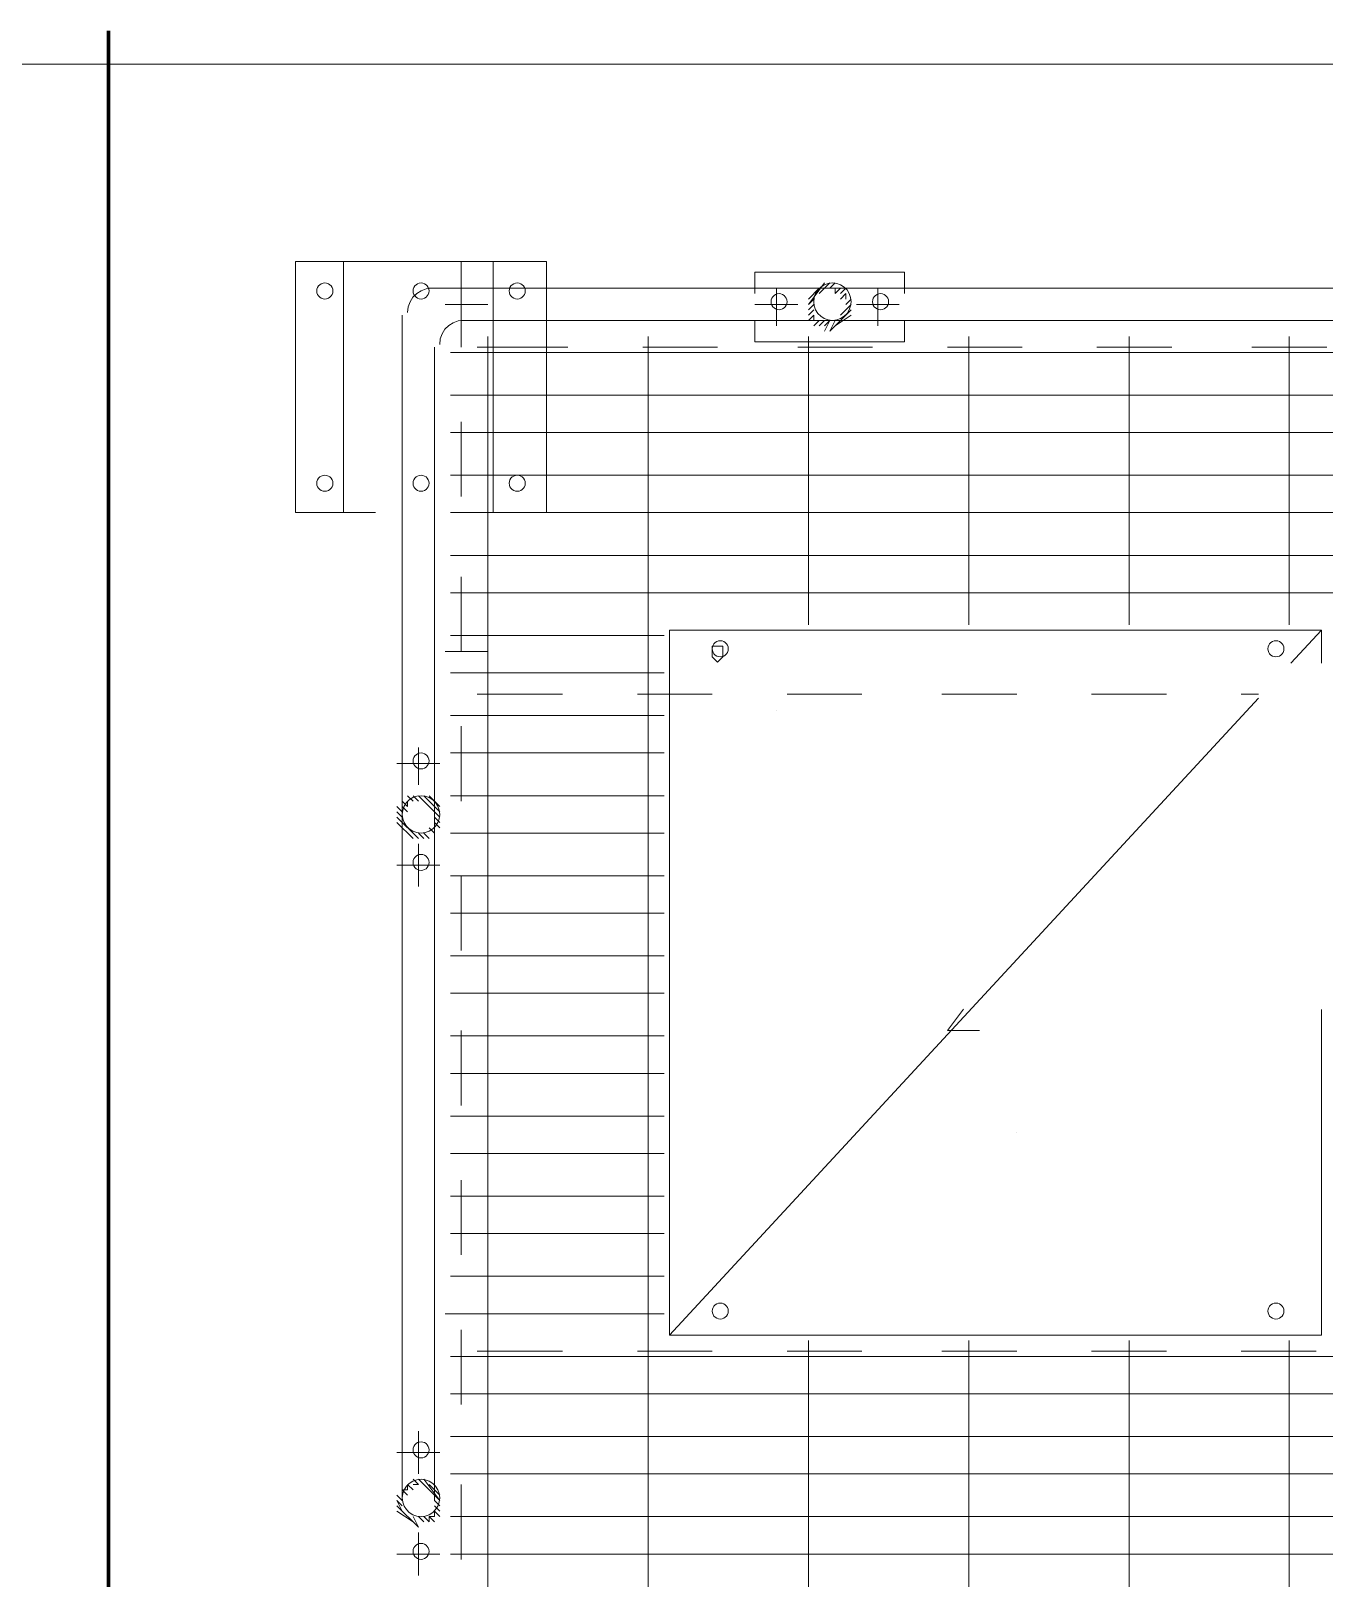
# Paper-space layout '03 Scan Locations' of a CAD drawing. Header units: millimetres. Extents: x 5 to 415, y 5 to 292.
# Drawn here: x 135.58 to 150.58, y 97.35 to 115.31 of the extents above; entities that cross this region are included whole.
import ezdxf

# ---------------------------------------------------------------- set-up
doc = ezdxf.new("R2010")
doc.units = ezdxf.units.MM
for name, color, linetype in [('EXISTING', 7, 'Continuous'), ('LOAD_BEARING_WALLS', 7, 'Continuous'), ('PROPOSED', 7, 'Continuous')]:
    doc.layers.add(name, color=color, linetype=linetype)

# ---------------------------------------------------------------- blocks, each defined once
blk = doc.blocks.new('SHEET_03')
at = {"layer": 'EXISTING', "color": 254, "linetype": 'Continuous', "lineweight": 13}
for p, q in [((144.226, 111.886), (144.226, 112.32)), ((145.404, 111.886), (145.404, 112.32)), ((143.978, 112.134), (144.474, 112.134)), ((145.652, 112.134), (145.156, 112.134)), ((142.986, 100.168), (142.986, 108.352)), ((142.986, 108.352), (150.55, 108.352)), ((150.55, 108.352), (150.197, 107.97)), ((150.55, 107.97), (150.55, 108.352)), ((143.544, 108.166), (143.482, 108.166)), ((143.482, 108.166), (143.482, 108.104)), ((143.606, 108.166), (143.544, 108.166)), ((143.606, 108.104), (143.606, 108.166)), ((143.482, 108.104), (143.482, 108.042)), ((143.482, 108.042), (143.544, 107.98)), ((143.544, 107.98), (143.606, 108.042)), ((143.606, 108.042), (143.606, 108.104)), ((149.82, 107.562), (142.986, 100.168)), ((144.226, 107.422), (144.226, 107.422)), ((140.072, 106.988), (140.072, 106.554)), ((139.824, 106.802), (140.32, 106.802)), ((140.072, 105.376), (140.072, 105.872)), ((139.824, 105.624), (140.32, 105.624)), ((146.21, 103.702), (146.396, 103.95)), ((150.55, 100.168), (150.55, 103.948)), ((146.21, 103.702), (146.582, 103.702)), ((147.016, 102.524), (147.016, 102.524)), ((142.986, 100.168), (150.55, 100.168)), ((140.072, 99.052), (140.072, 98.556)), ((139.824, 98.804), (140.32, 98.804)), ((140.072, 97.378), (140.072, 97.874)), ((139.824, 97.626), (140.32, 97.626))]:
    blk.add_line(p, q, dxfattribs=at)
at = {"layer": 'LOAD_BEARING_WALLS', "color": 7, "linetype": 'Continuous', "lineweight": 70}
blk.add_line((136.476, 115.308), (136.476, 61.542), dxfattribs=at)
at = {"layer": 'PROPOSED', "color": 250, "linetype": 'Continuous', "lineweight": 13}
for p, q in [((220.982, 114.924), (119.116, 114.924)), ((141.56, 112.63), (138.646, 112.63)), ((138.646, 112.63), (138.646, 109.716)), ((140.94, 112.63), (139.204, 112.63)), ((139.204, 112.63), (139.204, 109.716)), ((140.568, 112.63), (140.568, 111.638)), ((140.94, 109.716), (140.94, 112.63)), ((141.56, 109.716), (141.56, 112.63)), ((145.714, 112.506), (143.978, 112.506)), ((143.978, 112.506), (143.978, 112.258)), ((145.714, 112.258), (145.714, 112.506)), ((138.896, 112.31), (138.894, 112.289)), ((138.894, 112.289), (138.896, 112.268)), ((138.903, 112.33), (138.896, 112.31)), ((138.896, 112.268), (138.903, 112.248)), ((138.914, 112.347), (138.903, 112.33)), ((138.929, 112.362), (138.914, 112.347)), ((138.946, 112.373), (138.929, 112.362)), ((138.966, 112.38), (138.946, 112.373)), ((138.987, 112.382), (138.966, 112.38)), ((139.008, 112.38), (138.987, 112.382)), ((139.028, 112.373), (139.008, 112.38)), ((139.045, 112.362), (139.028, 112.373)), ((139.06, 112.347), (139.045, 112.362)), ((139.071, 112.33), (139.06, 112.347)), ((139.078, 112.31), (139.071, 112.33)), ((139.071, 112.248), (139.078, 112.268)), ((139.08, 112.289), (139.078, 112.31)), ((139.078, 112.268), (139.08, 112.289)), ((140.053, 112.259), (140.009, 112.216)), ((140.012, 112.31), (140.01, 112.289)), ((140.01, 112.289), (140.012, 112.268)), ((140.019, 112.33), (140.012, 112.31)), ((140.012, 112.268), (140.019, 112.248)), ((140.03, 112.347), (140.019, 112.33)), ((140.045, 112.362), (140.03, 112.347)), ((140.062, 112.373), (140.045, 112.362)), ((140.104, 112.292), (140.053, 112.259)), ((140.082, 112.38), (140.062, 112.373)), ((140.103, 112.382), (140.082, 112.38)), ((140.124, 112.38), (140.103, 112.382)), ((140.163, 112.313), (140.104, 112.292)), ((140.144, 112.373), (140.124, 112.38)), ((140.161, 112.362), (140.144, 112.373)), ((140.176, 112.347), (140.161, 112.362)), ((140.227, 112.32), (140.163, 112.313)), ((140.187, 112.33), (140.176, 112.347)), ((140.194, 112.31), (140.187, 112.33)), ((140.187, 112.248), (140.194, 112.268)), ((140.196, 112.289), (140.194, 112.31)), ((140.194, 112.268), (140.196, 112.289)), ((157.99, 112.32), (140.196, 112.32)), ((141.128, 112.31), (141.126, 112.289)), ((141.126, 112.289), (141.128, 112.268)), ((141.135, 112.33), (141.128, 112.31)), ((141.128, 112.268), (141.135, 112.248)), ((141.146, 112.347), (141.135, 112.33)), ((141.161, 112.362), (141.146, 112.347)), ((141.178, 112.373), (141.161, 112.362)), ((141.198, 112.38), (141.178, 112.373)), ((141.219, 112.382), (141.198, 112.38)), ((141.24, 112.38), (141.219, 112.382)), ((141.26, 112.373), (141.24, 112.38)), ((141.277, 112.362), (141.26, 112.373)), ((141.292, 112.347), (141.277, 112.362)), ((141.303, 112.33), (141.292, 112.347)), ((141.31, 112.31), (141.303, 112.33)), ((141.303, 112.248), (141.31, 112.268)), ((141.312, 112.289), (141.31, 112.31)), ((141.31, 112.268), (141.312, 112.289)), ((144.257, 112.258), (144.236, 112.256)), ((144.278, 112.256), (144.257, 112.258)), ((144.784, 112.382), (144.598, 112.134)), ((144.598, 112.196), (144.722, 112.32)), ((144.682, 112.26), (144.666, 112.215)), ((144.708, 112.301), (144.682, 112.26)), ((144.741, 112.334), (144.708, 112.301)), ((144.722, 112.258), (144.846, 112.382)), ((144.782, 112.36), (144.741, 112.334)), ((144.827, 112.376), (144.782, 112.36)), ((144.784, 112.32), (144.846, 112.382)), ((144.877, 112.382), (144.827, 112.376)), ((144.846, 112.32), (144.908, 112.382)), ((144.927, 112.376), (144.877, 112.382)), ((144.908, 112.258), (144.908, 112.32)), ((144.908, 112.258), (144.97, 112.32)), ((144.972, 112.36), (144.927, 112.376)), ((144.97, 112.258), (145.032, 112.32)), ((144.97, 112.196), (145.032, 112.258)), ((145.013, 112.334), (144.972, 112.36)), ((145.046, 112.301), (145.013, 112.334)), ((145.032, 112.196), (145.032, 112.258)), ((145.072, 112.26), (145.046, 112.301)), ((145.088, 112.215), (145.072, 112.26)), ((145.435, 112.258), (145.414, 112.256)), ((145.456, 112.256), (145.435, 112.258)), ((138.903, 112.248), (138.914, 112.231)), ((138.914, 112.231), (138.929, 112.216)), ((138.929, 112.216), (138.946, 112.205)), ((138.946, 112.205), (138.966, 112.198)), ((138.966, 112.198), (138.987, 112.196)), ((138.987, 112.196), (139.008, 112.198)), ((139.008, 112.198), (139.028, 112.205)), ((139.028, 112.205), (139.045, 112.216)), ((139.045, 112.216), (139.06, 112.231)), ((139.06, 112.231), (139.071, 112.248)), ((139.955, 112.105), (139.948, 112.041)), ((139.976, 112.164), (139.955, 112.105)), ((140.009, 112.216), (139.976, 112.164)), ((140.019, 112.248), (140.03, 112.231)), ((140.03, 112.231), (140.045, 112.216)), ((140.045, 112.216), (140.062, 112.205)), ((140.062, 112.205), (140.082, 112.198)), ((140.082, 112.198), (140.103, 112.196)), ((140.103, 112.196), (140.124, 112.198)), ((140.124, 112.198), (140.144, 112.205)), ((140.144, 112.205), (140.161, 112.216)), ((140.161, 112.216), (140.176, 112.231)), ((140.176, 112.231), (140.187, 112.248)), ((140.878, 112.134), (140.382, 112.134)), ((141.135, 112.248), (141.146, 112.231)), ((141.146, 112.231), (141.161, 112.216)), ((141.161, 112.216), (141.178, 112.205)), ((141.178, 112.205), (141.198, 112.198)), ((141.198, 112.198), (141.219, 112.196)), ((141.219, 112.196), (141.24, 112.198)), ((141.24, 112.198), (141.26, 112.205)), ((141.26, 112.205), (141.277, 112.216)), ((141.277, 112.216), (141.292, 112.231)), ((141.292, 112.231), (141.303, 112.248)), ((144.166, 112.186), (144.164, 112.165)), ((144.164, 112.165), (144.166, 112.144)), ((144.173, 112.206), (144.166, 112.186)), ((144.166, 112.144), (144.173, 112.124)), ((144.184, 112.223), (144.173, 112.206)), ((144.173, 112.124), (144.184, 112.107)), ((144.199, 112.238), (144.184, 112.223)), ((144.184, 112.107), (144.199, 112.092)), ((144.216, 112.249), (144.199, 112.238)), ((144.199, 112.092), (144.216, 112.081)), ((144.236, 112.256), (144.216, 112.249)), ((144.216, 112.081), (144.236, 112.074)), ((144.298, 112.249), (144.278, 112.256)), ((144.278, 112.074), (144.298, 112.081)), ((144.315, 112.238), (144.298, 112.249)), ((144.298, 112.081), (144.315, 112.092)), ((144.33, 112.223), (144.315, 112.238)), ((144.315, 112.092), (144.33, 112.107)), ((144.341, 112.206), (144.33, 112.223)), ((144.33, 112.107), (144.341, 112.124)), ((144.348, 112.186), (144.341, 112.206)), ((144.341, 112.124), (144.348, 112.144)), ((144.35, 112.165), (144.348, 112.186)), ((144.348, 112.144), (144.35, 112.165)), ((144.598, 112.134), (144.66, 112.196)), ((144.598, 112.072), (144.66, 112.134)), ((144.666, 112.215), (144.66, 112.165)), ((144.66, 112.165), (144.666, 112.115)), ((144.666, 112.115), (144.682, 112.07)), ((144.97, 112.01), (145.094, 112.134)), ((145.032, 112.134), (145.094, 112.196)), ((145.032, 112.072), (145.094, 112.134)), ((145.072, 112.07), (145.088, 112.115)), ((145.094, 112.165), (145.088, 112.215)), ((145.088, 112.115), (145.094, 112.165)), ((145.344, 112.186), (145.342, 112.165)), ((145.342, 112.165), (145.344, 112.144)), ((145.351, 112.206), (145.344, 112.186)), ((145.344, 112.144), (145.351, 112.124)), ((145.362, 112.223), (145.351, 112.206)), ((145.351, 112.124), (145.362, 112.107)), ((145.377, 112.238), (145.362, 112.223)), ((145.362, 112.107), (145.377, 112.092)), ((145.394, 112.249), (145.377, 112.238)), ((145.377, 112.092), (145.394, 112.081)), ((145.414, 112.256), (145.394, 112.249)), ((145.394, 112.081), (145.414, 112.074)), ((145.476, 112.249), (145.456, 112.256)), ((145.456, 112.074), (145.476, 112.081)), ((145.493, 112.238), (145.476, 112.249)), ((145.476, 112.081), (145.493, 112.092)), ((145.508, 112.223), (145.493, 112.238)), ((145.493, 112.092), (145.508, 112.107)), ((145.519, 112.206), (145.508, 112.223)), ((145.508, 112.107), (145.519, 112.124)), ((145.526, 112.186), (145.519, 112.206)), ((145.519, 112.124), (145.526, 112.144)), ((145.528, 112.165), (145.526, 112.186)), ((145.526, 112.144), (145.528, 112.165)), ((139.886, 112.01), (139.886, 106.182)), ((140.476, 111.92), (140.425, 111.887)), ((140.535, 111.941), (140.476, 111.92)), ((140.599, 111.948), (140.535, 111.941)), ((157.99, 111.948), (140.568, 111.948)), ((143.978, 111.948), (143.978, 111.7)), ((144.236, 112.074), (144.257, 112.072)), ((144.257, 112.072), (144.278, 112.074)), ((144.598, 112.01), (144.66, 112.072)), ((144.598, 111.948), (144.66, 112.01)), ((144.66, 111.948), (144.66, 112.01)), ((144.66, 111.886), (144.722, 111.948)), ((144.682, 112.07), (144.708, 112.029)), ((144.708, 112.029), (144.741, 111.996)), ((144.722, 111.886), (144.784, 111.948)), ((144.741, 111.996), (144.782, 111.97)), ((144.782, 111.97), (144.827, 111.954)), ((144.784, 111.886), (144.846, 111.948)), ((144.784, 111.824), (144.846, 111.948)), ((144.827, 111.954), (144.877, 111.948)), ((144.846, 111.824), (145.094, 112.072)), ((144.846, 111.824), (144.908, 111.948)), ((144.877, 111.948), (144.927, 111.954)), ((144.908, 111.886), (145.094, 112.01)), ((144.927, 111.954), (144.972, 111.97)), ((144.972, 111.97), (145.013, 111.996)), ((145.013, 111.996), (145.046, 112.029)), ((145.046, 112.029), (145.072, 112.07)), ((145.414, 112.074), (145.435, 112.072)), ((145.435, 112.072), (145.456, 112.074)), ((145.714, 111.7), (145.714, 111.948)), ((140.327, 111.733), (140.32, 111.669)), ((140.348, 111.792), (140.327, 111.733)), ((140.381, 111.844), (140.348, 111.792)), ((140.425, 111.887), (140.381, 111.844)), ((140.878, 73.756), (140.878, 111.762)), ((142.738, 86.404), (142.738, 111.762)), ((144.598, 108.414), (144.598, 111.762)), ((146.458, 108.414), (146.458, 111.762)), ((148.318, 108.414), (148.318, 111.762)), ((150.178, 108.414), (150.178, 111.762)), ((140.258, 111.638), (140.258, 106.182)), ((140.444, 111.576), (152.162, 111.576)), ((141.808, 111.638), (140.754, 111.638)), ((143.544, 111.638), (142.676, 111.638)), ((143.978, 111.7), (145.714, 111.7)), ((145.342, 111.638), (144.474, 111.638)), ((147.078, 111.638), (146.21, 111.638)), ((148.814, 111.638), (147.946, 111.638)), ((150.612, 111.638), (149.744, 111.638)), ((140.444, 111.08), (152.162, 111.08)), ((140.444, 110.646), (152.162, 110.646)), ((140.568, 110.77), (140.568, 109.902)), ((138.914, 110.115), (138.903, 110.098)), ((138.929, 110.13), (138.914, 110.115)), ((138.946, 110.141), (138.929, 110.13)), ((138.966, 110.148), (138.946, 110.141)), ((138.987, 110.15), (138.966, 110.148)), ((139.008, 110.148), (138.987, 110.15)), ((139.028, 110.141), (139.008, 110.148)), ((139.045, 110.13), (139.028, 110.141)), ((139.06, 110.115), (139.045, 110.13)), ((139.071, 110.098), (139.06, 110.115)), ((140.03, 110.115), (140.019, 110.098)), ((140.045, 110.13), (140.03, 110.115)), ((140.062, 110.141), (140.045, 110.13)), ((140.082, 110.148), (140.062, 110.141)), ((140.103, 110.15), (140.082, 110.148)), ((140.124, 110.148), (140.103, 110.15)), ((140.144, 110.141), (140.124, 110.148)), ((140.161, 110.13), (140.144, 110.141)), ((140.176, 110.115), (140.161, 110.13)), ((140.187, 110.098), (140.176, 110.115)), ((140.444, 110.15), (152.162, 110.15)), ((141.146, 110.115), (141.135, 110.098)), ((141.161, 110.13), (141.146, 110.115)), ((141.178, 110.141), (141.161, 110.13)), ((141.198, 110.148), (141.178, 110.141)), ((141.219, 110.15), (141.198, 110.148)), ((141.24, 110.148), (141.219, 110.15)), ((141.26, 110.141), (141.24, 110.148)), ((141.277, 110.13), (141.26, 110.141)), ((141.292, 110.115), (141.277, 110.13)), ((141.303, 110.098), (141.292, 110.115)), ((138.896, 110.078), (138.894, 110.057)), ((138.894, 110.057), (138.896, 110.036)), ((138.903, 110.098), (138.896, 110.078)), ((138.896, 110.036), (138.903, 110.016)), ((138.903, 110.016), (138.914, 109.999)), ((138.914, 109.999), (138.929, 109.984)), ((138.929, 109.984), (138.946, 109.973)), ((138.946, 109.973), (138.966, 109.966)), ((138.966, 109.966), (138.987, 109.964)), ((138.987, 109.964), (139.008, 109.966)), ((139.008, 109.966), (139.028, 109.973)), ((139.028, 109.973), (139.045, 109.984)), ((139.045, 109.984), (139.06, 109.999)), ((139.06, 109.999), (139.071, 110.016)), ((139.078, 110.078), (139.071, 110.098)), ((139.071, 110.016), (139.078, 110.036)), ((139.08, 110.057), (139.078, 110.078)), ((139.078, 110.036), (139.08, 110.057)), ((140.012, 110.078), (140.01, 110.057)), ((140.01, 110.057), (140.012, 110.036)), ((140.019, 110.098), (140.012, 110.078)), ((140.012, 110.036), (140.019, 110.016)), ((140.019, 110.016), (140.03, 109.999)), ((140.03, 109.999), (140.045, 109.984)), ((140.045, 109.984), (140.062, 109.973)), ((140.062, 109.973), (140.082, 109.966)), ((140.082, 109.966), (140.103, 109.964)), ((140.103, 109.964), (140.124, 109.966)), ((140.124, 109.966), (140.144, 109.973)), ((140.144, 109.973), (140.161, 109.984)), ((140.161, 109.984), (140.176, 109.999)), ((140.176, 109.999), (140.187, 110.016)), ((140.194, 110.078), (140.187, 110.098)), ((140.187, 110.016), (140.194, 110.036)), ((140.196, 110.057), (140.194, 110.078)), ((140.194, 110.036), (140.196, 110.057)), ((141.128, 110.078), (141.126, 110.057)), ((141.126, 110.057), (141.128, 110.036)), ((141.135, 110.098), (141.128, 110.078)), ((141.128, 110.036), (141.135, 110.016)), ((141.135, 110.016), (141.146, 109.999)), ((141.146, 109.999), (141.161, 109.984)), ((141.161, 109.984), (141.178, 109.973)), ((141.178, 109.973), (141.198, 109.966)), ((141.198, 109.966), (141.219, 109.964)), ((141.219, 109.964), (141.24, 109.966)), ((141.24, 109.966), (141.26, 109.973)), ((141.26, 109.973), (141.277, 109.984)), ((141.277, 109.984), (141.292, 109.999)), ((141.292, 109.999), (141.303, 110.016)), ((141.31, 110.078), (141.303, 110.098)), ((141.303, 110.016), (141.31, 110.036)), ((141.312, 110.057), (141.31, 110.078)), ((141.31, 110.036), (141.312, 110.057)), ((138.646, 109.716), (139.576, 109.716)), ((139.204, 109.716), (139.576, 109.716)), ((140.444, 109.716), (152.162, 109.716)), ((140.63, 109.716), (140.94, 109.716)), ((140.63, 109.716), (141.56, 109.716)), ((140.444, 109.22), (152.162, 109.22)), ((140.568, 108.972), (140.568, 108.104)), ((140.444, 108.786), (152.162, 108.786)), ((140.444, 108.29), (142.924, 108.29)), ((143.484, 108.156), (143.482, 108.135)), ((143.482, 108.135), (143.484, 108.114)), ((143.491, 108.176), (143.484, 108.156)), ((143.502, 108.193), (143.491, 108.176)), ((143.517, 108.208), (143.502, 108.193)), ((143.534, 108.219), (143.517, 108.208)), ((143.554, 108.226), (143.534, 108.219)), ((143.575, 108.228), (143.554, 108.226)), ((143.596, 108.226), (143.575, 108.228)), ((143.616, 108.219), (143.596, 108.226)), ((143.633, 108.208), (143.616, 108.219)), ((143.648, 108.193), (143.633, 108.208)), ((143.659, 108.176), (143.648, 108.193)), ((143.666, 108.156), (143.659, 108.176)), ((143.668, 108.135), (143.666, 108.156)), ((143.666, 108.114), (143.668, 108.135)), ((149.932, 108.156), (149.93, 108.135)), ((149.93, 108.135), (149.932, 108.114)), ((149.939, 108.176), (149.932, 108.156)), ((149.95, 108.193), (149.939, 108.176)), ((149.965, 108.208), (149.95, 108.193)), ((149.982, 108.219), (149.965, 108.208)), ((150.002, 108.226), (149.982, 108.219)), ((150.023, 108.228), (150.002, 108.226)), ((150.044, 108.226), (150.023, 108.228)), ((150.064, 108.219), (150.044, 108.226)), ((150.081, 108.208), (150.064, 108.219)), ((150.096, 108.193), (150.081, 108.208)), ((150.107, 108.176), (150.096, 108.193)), ((150.114, 108.156), (150.107, 108.176)), ((150.116, 108.135), (150.114, 108.156)), ((150.114, 108.114), (150.116, 108.135)), ((140.878, 108.104), (140.382, 108.104)), ((143.484, 108.114), (143.491, 108.094)), ((143.491, 108.094), (143.502, 108.077)), ((143.502, 108.077), (143.517, 108.062)), ((143.517, 108.062), (143.534, 108.051)), ((143.534, 108.051), (143.554, 108.044)), ((143.554, 108.044), (143.575, 108.042)), ((143.575, 108.042), (143.596, 108.044)), ((143.596, 108.044), (143.616, 108.051)), ((143.616, 108.051), (143.633, 108.062)), ((143.633, 108.062), (143.648, 108.077)), ((143.648, 108.077), (143.659, 108.094)), ((143.659, 108.094), (143.666, 108.114)), ((149.932, 108.114), (149.939, 108.094)), ((149.939, 108.094), (149.95, 108.077)), ((149.95, 108.077), (149.965, 108.062)), ((149.965, 108.062), (149.982, 108.051)), ((149.982, 108.051), (150.002, 108.044)), ((150.002, 108.044), (150.023, 108.042)), ((150.023, 108.042), (150.044, 108.044)), ((150.044, 108.044), (150.064, 108.051)), ((150.064, 108.051), (150.081, 108.062)), ((150.081, 108.062), (150.096, 108.077)), ((150.096, 108.077), (150.107, 108.094)), ((150.107, 108.094), (150.114, 108.114)), ((140.444, 107.856), (142.924, 107.856)), ((141.746, 107.608), (140.754, 107.608)), ((143.482, 107.608), (142.614, 107.608)), ((145.218, 107.608), (144.35, 107.608)), ((147.016, 107.608), (146.148, 107.608)), ((148.752, 107.608), (147.884, 107.608)), ((149.82, 107.608), (149.62, 107.608)), ((140.444, 107.36), (142.924, 107.36)), ((140.568, 107.236), (140.568, 106.368)), ((140.019, 106.874), (140.012, 106.854)), ((140.03, 106.891), (140.019, 106.874)), ((140.045, 106.906), (140.03, 106.891)), ((140.062, 106.917), (140.045, 106.906)), ((140.082, 106.924), (140.062, 106.917)), ((140.103, 106.926), (140.082, 106.924)), ((140.124, 106.924), (140.103, 106.926)), ((140.144, 106.917), (140.124, 106.924)), ((140.161, 106.906), (140.144, 106.917)), ((140.176, 106.891), (140.161, 106.906)), ((140.187, 106.874), (140.176, 106.891)), ((140.194, 106.854), (140.187, 106.874)), ((140.444, 106.926), (142.924, 106.926)), ((140.012, 106.854), (140.01, 106.833)), ((140.01, 106.833), (140.012, 106.812)), ((140.012, 106.812), (140.019, 106.792)), ((140.019, 106.792), (140.03, 106.775)), ((140.03, 106.775), (140.045, 106.76)), ((140.045, 106.76), (140.062, 106.749)), ((140.062, 106.749), (140.082, 106.742)), ((140.082, 106.742), (140.103, 106.74)), ((140.103, 106.74), (140.124, 106.742)), ((140.124, 106.742), (140.144, 106.749)), ((140.144, 106.749), (140.161, 106.76)), ((140.161, 106.76), (140.176, 106.775)), ((140.176, 106.775), (140.187, 106.792)), ((140.187, 106.792), (140.194, 106.812)), ((140.196, 106.833), (140.194, 106.854)), ((140.194, 106.812), (140.196, 106.833)), ((139.948, 106.306), (139.886, 106.368)), ((139.934, 106.349), (139.908, 106.308)), ((139.967, 106.382), (139.934, 106.349)), ((140.01, 106.368), (139.948, 106.43)), ((139.948, 106.306), (139.948, 106.368)), ((140.008, 106.408), (139.967, 106.382)), ((140.053, 106.424), (140.008, 106.408)), ((140.072, 106.368), (140.01, 106.43)), ((140.103, 106.43), (140.053, 106.424)), ((140.134, 106.368), (140.072, 106.43)), ((140.072, 106.43), (140.32, 106.182)), ((140.153, 106.424), (140.103, 106.43)), ((140.32, 106.244), (140.134, 106.43)), ((140.198, 106.408), (140.153, 106.424)), ((140.32, 106.306), (140.196, 106.43)), ((140.239, 106.382), (140.198, 106.408)), ((140.272, 106.349), (140.239, 106.382)), ((140.298, 106.308), (140.272, 106.349)), ((140.444, 106.43), (142.924, 106.43)), ((139.886, 106.244), (139.824, 106.306)), ((139.886, 106.182), (139.824, 106.244)), ((139.886, 106.12), (139.824, 106.182)), ((139.824, 106.182), (140.072, 105.934)), ((139.948, 106.244), (139.886, 106.306)), ((139.892, 106.263), (139.886, 106.213)), ((139.886, 106.213), (139.892, 106.163)), ((139.886, 106.182), (139.886, 98.246)), ((139.908, 106.308), (139.892, 106.263)), ((139.892, 106.163), (139.908, 106.118)), ((140.32, 106.182), (140.258, 106.244)), ((140.32, 106.12), (140.258, 106.182)), ((140.258, 106.182), (140.258, 98.246)), ((140.314, 106.263), (140.298, 106.308)), ((140.298, 106.118), (140.314, 106.163)), ((140.32, 106.213), (140.314, 106.263)), ((140.314, 106.163), (140.32, 106.213)), ((140.01, 105.934), (139.824, 106.12)), ((139.908, 106.118), (139.934, 106.077)), ((139.934, 106.077), (139.967, 106.044)), ((139.967, 106.044), (140.008, 106.018)), ((140.008, 106.018), (140.053, 106.002)), ((140.072, 105.934), (140.01, 105.996)), ((140.053, 106.002), (140.103, 105.996)), ((140.134, 105.934), (140.072, 105.996)), ((140.103, 105.996), (140.153, 106.002)), ((140.196, 105.934), (140.134, 105.996)), ((140.153, 106.002), (140.198, 106.018)), ((140.258, 105.996), (140.196, 106.058)), ((140.196, 105.996), (140.196, 105.996)), ((140.198, 106.018), (140.239, 106.044)), ((140.239, 106.044), (140.272, 106.077)), ((140.32, 106.058), (140.258, 106.12)), ((140.258, 105.996), (140.258, 106.058)), ((140.272, 106.077), (140.298, 106.118)), ((140.444, 105.996), (142.924, 105.996)), ((140.012, 105.676), (140.01, 105.655)), ((140.01, 105.655), (140.012, 105.634)), ((140.019, 105.696), (140.012, 105.676)), ((140.012, 105.634), (140.019, 105.614)), ((140.03, 105.713), (140.019, 105.696)), ((140.019, 105.614), (140.03, 105.597)), ((140.045, 105.728), (140.03, 105.713)), ((140.062, 105.739), (140.045, 105.728)), ((140.082, 105.746), (140.062, 105.739)), ((140.103, 105.748), (140.082, 105.746)), ((140.124, 105.746), (140.103, 105.748)), ((140.144, 105.739), (140.124, 105.746)), ((140.161, 105.728), (140.144, 105.739)), ((140.176, 105.713), (140.161, 105.728)), ((140.187, 105.696), (140.176, 105.713)), ((140.176, 105.597), (140.187, 105.614)), ((140.194, 105.676), (140.187, 105.696)), ((140.187, 105.614), (140.194, 105.634)), ((140.196, 105.655), (140.194, 105.676)), ((140.194, 105.634), (140.196, 105.655)), ((140.03, 105.597), (140.045, 105.582)), ((140.045, 105.582), (140.062, 105.571)), ((140.062, 105.571), (140.082, 105.564)), ((140.082, 105.564), (140.103, 105.562)), ((140.103, 105.562), (140.124, 105.564)), ((140.124, 105.564), (140.144, 105.571)), ((140.144, 105.571), (140.161, 105.582)), ((140.161, 105.582), (140.176, 105.597)), ((140.444, 105.5), (142.924, 105.5)), ((140.568, 105.5), (140.568, 104.632)), ((140.444, 105.066), (142.924, 105.066)), ((140.444, 104.57), (142.924, 104.57)), ((140.444, 104.136), (142.924, 104.136)), ((140.444, 103.64), (142.924, 103.64)), ((140.568, 103.702), (140.568, 102.834)), ((140.444, 103.206), (142.924, 103.206)), ((140.444, 102.71), (142.924, 102.71)), ((140.444, 102.276), (142.924, 102.276)), ((140.568, 101.966), (140.568, 101.098)), ((140.444, 101.78), (142.924, 101.78)), ((140.444, 101.346), (142.924, 101.346)), ((140.444, 100.85), (142.924, 100.85)), ((140.878, 100.416), (140.382, 100.416)), ((140.444, 100.416), (142.924, 100.416)), ((143.484, 100.468), (143.482, 100.447)), ((143.482, 100.447), (143.484, 100.426)), ((143.491, 100.488), (143.484, 100.468)), ((143.484, 100.426), (143.491, 100.406)), ((143.502, 100.505), (143.491, 100.488)), ((143.491, 100.406), (143.502, 100.389)), ((143.517, 100.52), (143.502, 100.505)), ((143.534, 100.531), (143.517, 100.52)), ((143.554, 100.538), (143.534, 100.531)), ((143.575, 100.54), (143.554, 100.538)), ((143.596, 100.538), (143.575, 100.54)), ((143.616, 100.531), (143.596, 100.538)), ((143.633, 100.52), (143.616, 100.531)), ((143.648, 100.505), (143.633, 100.52)), ((143.659, 100.488), (143.648, 100.505)), ((143.648, 100.389), (143.659, 100.406)), ((143.666, 100.468), (143.659, 100.488)), ((143.659, 100.406), (143.666, 100.426)), ((143.668, 100.447), (143.666, 100.468)), ((143.666, 100.426), (143.668, 100.447)), ((149.932, 100.468), (149.93, 100.447)), ((149.93, 100.447), (149.932, 100.426)), ((149.939, 100.488), (149.932, 100.468)), ((149.932, 100.426), (149.939, 100.406)), ((149.95, 100.505), (149.939, 100.488)), ((149.939, 100.406), (149.95, 100.389)), ((149.965, 100.52), (149.95, 100.505)), ((149.982, 100.531), (149.965, 100.52)), ((150.002, 100.538), (149.982, 100.531)), ((150.023, 100.54), (150.002, 100.538)), ((150.044, 100.538), (150.023, 100.54)), ((150.064, 100.531), (150.044, 100.538)), ((150.081, 100.52), (150.064, 100.531)), ((150.096, 100.505), (150.081, 100.52)), ((150.107, 100.488), (150.096, 100.505)), ((150.096, 100.389), (150.107, 100.406)), ((150.114, 100.468), (150.107, 100.488)), ((150.107, 100.406), (150.114, 100.426)), ((150.116, 100.447), (150.114, 100.468)), ((150.114, 100.426), (150.116, 100.447)), ((140.568, 100.23), (140.568, 99.362)), ((143.502, 100.389), (143.517, 100.374)), ((143.517, 100.374), (143.534, 100.363)), ((143.534, 100.363), (143.554, 100.356)), ((143.554, 100.356), (143.575, 100.354)), ((143.575, 100.354), (143.596, 100.356)), ((143.596, 100.356), (143.616, 100.363)), ((143.616, 100.363), (143.633, 100.374)), ((143.633, 100.374), (143.648, 100.389)), ((149.95, 100.389), (149.965, 100.374)), ((149.965, 100.374), (149.982, 100.363)), ((149.982, 100.363), (150.002, 100.356)), ((150.002, 100.356), (150.023, 100.354)), ((150.023, 100.354), (150.044, 100.356)), ((150.044, 100.356), (150.064, 100.363)), ((150.064, 100.363), (150.081, 100.374)), ((150.081, 100.374), (150.096, 100.389)), ((144.598, 86.404), (144.598, 100.106)), ((146.458, 73.756), (146.458, 100.106)), ((148.318, 73.756), (148.318, 100.106)), ((150.178, 73.756), (150.178, 100.106)), ((140.444, 99.92), (152.162, 99.92)), ((141.746, 99.982), (140.754, 99.982)), ((143.482, 99.982), (142.614, 99.982)), ((145.218, 99.982), (144.35, 99.982)), ((147.016, 99.982), (146.148, 99.982)), ((148.752, 99.982), (147.884, 99.982)), ((150.488, 99.982), (149.62, 99.982)), ((140.444, 99.486), (152.162, 99.486)), ((140.444, 98.99), (152.162, 98.99)), ((140.012, 98.856), (140.01, 98.835)), ((140.01, 98.835), (140.012, 98.814)), ((140.019, 98.876), (140.012, 98.856)), ((140.012, 98.814), (140.019, 98.794)), ((140.03, 98.893), (140.019, 98.876)), ((140.019, 98.794), (140.03, 98.777)), ((140.045, 98.908), (140.03, 98.893)), ((140.062, 98.919), (140.045, 98.908)), ((140.082, 98.926), (140.062, 98.919)), ((140.103, 98.928), (140.082, 98.926)), ((140.124, 98.926), (140.103, 98.928)), ((140.144, 98.919), (140.124, 98.926)), ((140.161, 98.908), (140.144, 98.919)), ((140.176, 98.893), (140.161, 98.908)), ((140.187, 98.876), (140.176, 98.893)), ((140.176, 98.777), (140.187, 98.794)), ((140.194, 98.856), (140.187, 98.876)), ((140.187, 98.794), (140.194, 98.814)), ((140.196, 98.835), (140.194, 98.856)), ((140.194, 98.814), (140.196, 98.835)), ((140.03, 98.777), (140.045, 98.762)), ((140.045, 98.762), (140.062, 98.751)), ((140.062, 98.751), (140.082, 98.744)), ((140.082, 98.744), (140.103, 98.742)), ((140.103, 98.742), (140.124, 98.744)), ((140.124, 98.744), (140.144, 98.751)), ((140.144, 98.751), (140.161, 98.762)), ((140.161, 98.762), (140.176, 98.777)), ((139.967, 98.446), (139.934, 98.413)), ((139.948, 98.37), (139.948, 98.432)), ((140.01, 98.37), (139.948, 98.432)), ((140.008, 98.472), (139.967, 98.446)), ((140.053, 98.488), (140.008, 98.472)), ((140.072, 98.432), (140.01, 98.494)), ((140.072, 98.432), (140.01, 98.432)), ((140.103, 98.494), (140.053, 98.488)), ((140.134, 98.432), (140.072, 98.494)), ((140.072, 98.494), (140.32, 98.246)), ((140.153, 98.488), (140.103, 98.494)), ((140.32, 98.246), (140.134, 98.494)), ((140.198, 98.472), (140.153, 98.488)), ((140.32, 98.308), (140.196, 98.432)), ((140.239, 98.446), (140.198, 98.472)), ((140.272, 98.413), (140.239, 98.446)), ((140.444, 98.556), (152.162, 98.556)), ((140.568, 98.432), (140.568, 97.564)), ((139.886, 98.246), (139.824, 98.308)), ((139.948, 98.308), (139.886, 98.37)), ((139.948, 98.37), (139.886, 98.37)), ((139.892, 98.327), (139.886, 98.277)), ((139.886, 98.277), (139.892, 98.227)), ((139.908, 98.372), (139.892, 98.327)), ((139.934, 98.413), (139.908, 98.372)), ((140.298, 98.372), (140.272, 98.413)), ((140.314, 98.327), (140.298, 98.372)), ((140.32, 98.277), (140.314, 98.327)), ((140.314, 98.227), (140.32, 98.277)), ((139.886, 98.122), (139.824, 98.246)), ((139.886, 98.184), (139.824, 98.246)), ((139.824, 98.184), (140.072, 97.936)), ((140.01, 97.998), (139.824, 98.122)), ((139.892, 98.227), (139.908, 98.182)), ((139.908, 98.182), (139.934, 98.141)), ((139.934, 98.141), (139.967, 98.108)), ((139.967, 98.108), (140.008, 98.082)), ((140.008, 98.082), (140.053, 98.066)), ((140.153, 98.066), (140.198, 98.082)), ((140.198, 98.082), (140.239, 98.108)), ((140.239, 98.108), (140.272, 98.141)), ((140.32, 98.184), (140.258, 98.246)), ((140.32, 98.122), (140.258, 98.184)), ((140.258, 98.06), (140.258, 98.122)), ((140.32, 98.06), (140.258, 98.122)), ((140.272, 98.141), (140.298, 98.182)), ((140.298, 98.182), (140.314, 98.227)), ((140.072, 97.936), (140.01, 98.06)), ((140.053, 98.066), (140.103, 98.06)), ((140.134, 97.998), (140.072, 98.06)), ((140.103, 98.06), (140.153, 98.066)), ((140.196, 97.998), (140.134, 98.06)), ((140.196, 97.998), (140.196, 98.06)), ((140.258, 97.998), (140.196, 98.06)), ((140.258, 98.06), (140.196, 98.06)), ((140.444, 98.06), (152.162, 98.06)), ((140.03, 97.715), (140.019, 97.698)), ((140.045, 97.73), (140.03, 97.715)), ((140.062, 97.741), (140.045, 97.73)), ((140.082, 97.748), (140.062, 97.741)), ((140.103, 97.75), (140.082, 97.748)), ((140.124, 97.748), (140.103, 97.75)), ((140.144, 97.741), (140.124, 97.748)), ((140.161, 97.73), (140.144, 97.741)), ((140.176, 97.715), (140.161, 97.73)), ((140.187, 97.698), (140.176, 97.715)), ((140.012, 97.678), (140.01, 97.657)), ((140.01, 97.657), (140.012, 97.636)), ((140.019, 97.698), (140.012, 97.678)), ((140.012, 97.636), (140.019, 97.616)), ((140.019, 97.616), (140.03, 97.599)), ((140.03, 97.599), (140.045, 97.584)), ((140.045, 97.584), (140.062, 97.573)), ((140.062, 97.573), (140.082, 97.566)), ((140.082, 97.566), (140.103, 97.564)), ((140.103, 97.564), (140.124, 97.566)), ((140.124, 97.566), (140.144, 97.573)), ((140.144, 97.573), (140.161, 97.584)), ((140.161, 97.584), (140.176, 97.599)), ((140.176, 97.599), (140.187, 97.616)), ((140.194, 97.678), (140.187, 97.698)), ((140.187, 97.616), (140.194, 97.636)), ((140.196, 97.657), (140.194, 97.678)), ((140.194, 97.636), (140.196, 97.657)), ((140.444, 97.626), (152.162, 97.626))]:
    blk.add_line(p, q, dxfattribs=at)

psp = doc.layouts.new('03 Scan Locations')

# ---------------------------------------------------------------- block references
psp.add_blockref('SHEET_03', (0, 0))

doc.saveas('drawing.dxf')
